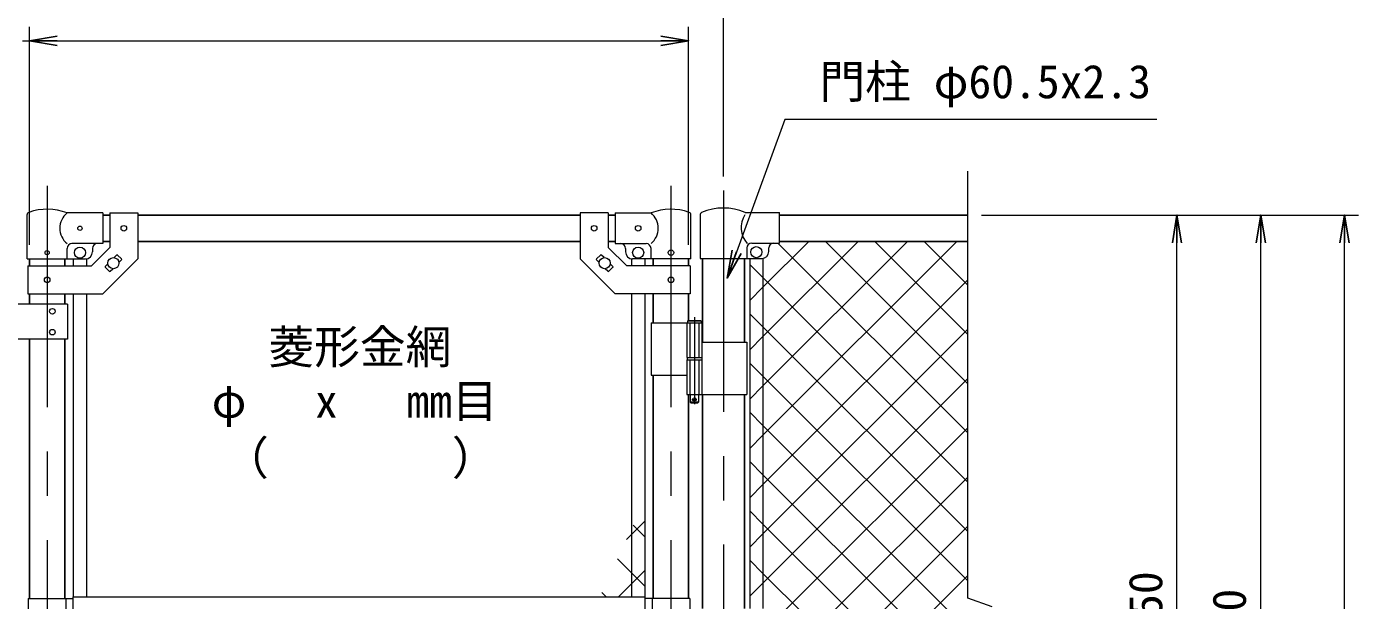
# Model space of a CAD drawing. Units: millimetres, scale not verified. Extents: x -4200 to 4200, y -2970 to 2970.
# Drawn here: x 1243 to 3152, y 109 to 932 of the extents above; entities that cross this region are included whole.
import ezdxf
from ezdxf.enums import TextEntityAlignment as Align

# ---------------------------------------------------------------- set-up
doc = ezdxf.new("R2010")
doc.units = ezdxf.units.MM
doc.header["$LTSCALE"] = 10
doc.linetypes.add('DASHED', pattern=[7.5, 6, -1.5])
doc.linetypes.add('USER1', pattern=[50.8, 31.75, -6.35, 6.35, -6.35])
for name, color, linetype, lineweight in [('0-1_D-BMK', 2, 'USER1', 13), ('0-2_D-STR1', 1, 'Continuous', 25), ('0-3_D-STR3', 3, 'Continuous', 13), ('0-7_D-STR-DIM', 7, 'Continuous', 13), ('0-A_D-STR-TXT', 7, 'Continuous', 13), ('0-B_D-STR2', 7, 'Continuous', 13)]:
    doc.layers.add(name, color=color, linetype=linetype, lineweight=lineweight)
doc.layers.add('0-8_0', color=7, linetype='Continuous')
doc.styles.add('ＭＳ ゴシック', font='')
doc.styles.get('ＭＳ ゴシック').set_extended_font_data('MS Gothic')

# ---------------------------------------------------------------- blocks, each defined once
blk = doc.blocks.new('_Open')
at = {"layer": '0-8_0'}
blk.add_line((-10, 1.667), (0, 0), dxfattribs=at)
blk.add_lwpolyline([(-10, -1.667), (0, 0), (-10, 0)], dxfattribs=at)

msp = doc.modelspace()

# ---------------------------------------------------------------- linework, layer by layer
at = {"layer": '0-1_D-BMK'}
for p, q in [((1272.39, 703.1), (1272.39, -535.29)), ((2166.59, 703.1), (2166.59, -535.29)), ((2241.99, 696.61), (2241.99, -799.21)), ((2200.15, 514.79), (2200.15, 389.9)), ((2196.52, 396.87), (2203.78, 396.87))]:
    msp.add_line(p, q, dxfattribs=at)
at = {"layer": '0-2_D-STR1'}
for p, q in [((1362.39, 661.37), (1352.39, 661.37)), ((2036.59, 661.37), (1402.39, 661.37)), ((2086.59, 661.37), (2076.59, 661.37)), ((2321.99, 661.37), (2591.99, 661.37)), ((1362.39, 623.37), (1352.39, 623.37)), ((2036.59, 623.37), (1402.39, 623.37)), ((2086.59, 623.37), (2076.59, 623.37)), ((2321.99, 623.37), (2591.99, 623.37)), ((1246.99, 598.37), (1246.99, 588.32)), ((1297.79, 598.37), (1297.79, 588.32)), ((2141.19, 598.37), (2141.19, 588.32)), ((2191.99, 598.37), (2191.99, 588.32)), ((2211.74, 599.07), (2211.74, 478.87)), ((2272.24, 599.07), (2272.24, 478.87)), ((1246.99, 548.32), (1246.99, 533.32)), ((1297.79, 548.32), (1297.79, 533.32)), ((2141.19, 548.32), (2141.19, 506.87)), ((2191.99, 548.32), (2191.99, 509.87)), ((1246.99, 483.32), (1246.99, 111.37)), ((1297.79, 483.32), (1297.79, 111.37)), ((2141.19, 431.87), (2141.19, 111.37)), ((2191.99, 403.87), (2191.99, 111.37)), ((2211.74, 403.87), (2211.74, 96.87)), ((2272.24, 403.87), (2272.24, 96.87))]:
    msp.add_line(p, q, dxfattribs=at)
at = {"layer": '0-3_D-STR3'}
for p, q in [((1243.84, 598.37), (1243.84, 662.06)), ((1352.39, 664.37), (1300.94, 664.37)), ((1352.39, 664.37), (1352.39, 620.37)), ((1362.39, 664.57), (1362.39, 614.89)), ((1362.39, 664.57), (1402.39, 664.57)), ((1402.39, 664.57), (1402.39, 598.32)), ((2036.59, 664.57), (2036.59, 598.32)), ((2076.59, 664.57), (2036.59, 664.57)), ((2076.59, 664.57), (2076.59, 614.89)), ((2086.59, 664.37), (2138.04, 664.37)), ((2086.59, 664.37), (2086.59, 620.37)), ((2195.14, 598.37), (2195.14, 662.06)), ((2208.59, 661.92), (2208.59, 599.07)), ((2273.12, 665.07), (2321.99, 665.07)), ((2321.99, 621.07), (2321.99, 665.07)), ((1300.94, 598.37), (1300.94, 613.37)), ((1352.39, 620.37), (1307.94, 620.37)), ((1335.82, 588.32), (1362.39, 614.89)), ((1337.39, 613.37), (1337.39, 608.37)), ((2103.16, 588.32), (2076.59, 614.89)), ((2086.59, 620.37), (2131.04, 620.37)), ((2101.59, 613.37), (2101.59, 608.37)), ((2138.04, 598.37), (2138.04, 613.37)), ((2275.39, 614.07), (2275.39, 599.07)), ((2282.39, 621.07), (2321.99, 621.07)), ((2306.99, 609.07), (2306.99, 614.07)), ((1243.84, 598.37), (1300.94, 598.37)), ((1300.94, 598.37), (1327.39, 598.37)), ((1309.89, 598.37), (1309.89, 588.32)), ((1328.89, 598.37), (1328.89, 588.32)), ((1368.27, 600.27), (1371.99, 603.98)), ((1373.4, 603.98), (1379.06, 598.33)), ((1375.34, 593.2), (1379.06, 596.91)), ((2065.58, 603.98), (2059.92, 598.33)), ((2063.64, 593.2), (2059.92, 596.91)), ((2070.71, 600.27), (2066.99, 603.98)), ((2110.09, 598.37), (2110.09, 588.32)), ((2138.04, 598.37), (2111.59, 598.37)), ((2129.09, 598.37), (2129.09, 588.32)), ((2195.14, 598.37), (2138.04, 598.37)), ((2208.59, 599.07), (2296.99, 599.07)), ((2279.49, 599.07), (2279.49, 96.87)), ((2298.49, 599.07), (2298.49, 96.87)), ((1244.69, 588.32), (1335.82, 588.32)), ((1244.69, 588.32), (1244.69, 548.32)), ((1355.72, 587.72), (1359.44, 591.44)), ((1355.72, 586.31), (1361.38, 580.65)), ((1362.79, 580.65), (1366.51, 584.37)), ((2076.19, 580.65), (2072.47, 584.37)), ((2083.26, 586.31), (2077.6, 580.65)), ((2083.26, 587.72), (2079.54, 591.44)), ((2194.29, 588.32), (2103.16, 588.32)), ((2194.29, 588.32), (2194.29, 548.32)), ((1309.89, 548.32), (1309.89, 113.87)), ((1328.89, 548.32), (1328.89, 113.87)), ((2110.09, 548.32), (2110.09, 113.87)), ((2129.09, 548.32), (2129.09, 113.87)), ((1301.39, 533.32), (1181.39, 533.32)), ((1301.39, 533.32), (1301.39, 483.32)), ((2138.04, 506.87), (2138.04, 431.87)), ((2138.04, 506.87), (2210.95, 506.87)), ((2189.35, 506.87), (2189.35, 456.87)), ((2210.15, 508.87), (2190.15, 508.87)), ((2191.15, 509.87), (2209.15, 509.87)), ((2210.15, 508.87), (2209.15, 509.87)), ((2210.15, 508.87), (2210.15, 506.87)), ((2210.95, 506.87), (2210.95, 456.87)), ((1301.39, 483.32), (1181.39, 483.32)), ((2210.95, 478.87), (2275.29, 478.87)), ((2275.29, 478.87), (2275.29, 403.87)), ((2189.35, 456.87), (2210.95, 456.87)), ((2189.35, 453.87), (2210.95, 453.87)), ((2189.35, 453.87), (2189.35, 403.87)), ((2189.65, 456.87), (2189.65, 453.87)), ((2189.65, 453.87), (2210.65, 453.87)), ((2210.65, 456.87), (2210.65, 453.87)), ((2210.95, 453.87), (2210.95, 403.87)), ((2138.04, 431.87), (2189.24, 431.87)), ((2189.35, 403.87), (2275.29, 403.87)), ((2194.15, 403.87), (2194.15, 392.87)), ((2195.15, 391.87), (2194.15, 392.87)), ((2195.15, 391.87), (2205.15, 391.87)), ((2205.15, 391.87), (2206.15, 392.87)), ((1245.39, 111.37), (1245.39, 92.87)), ((1245.39, 111.37), (1309.49, 111.37)), ((1299.39, 111.37), (1299.39, 92.87)), ((1309.49, 113.87), (2129.49, 113.87)), ((1309.49, 92.87), (1309.49, 113.87)), ((2129.49, 58.87), (2129.49, 113.87)), ((2193.59, 111.37), (2129.49, 111.37)), ((2139.59, 111.37), (2139.59, 61.37)), ((2193.59, 111.37), (2193.59, 61.37))]:
    msp.add_line(p, q, dxfattribs=at)
at = {"layer": '0-3_D-STR3', "linetype": 'DASHED'}
for p, q in [((2193.85, 506.87), (2193.85, 456.87)), ((2206.45, 506.87), (2206.45, 456.87)), ((2193.85, 453.87), (2193.85, 403.87)), ((2206.45, 453.87), (2206.45, 403.87))]:
    msp.add_line(p, q, dxfattribs=at)
at = {"layer": '0-3_D-STR3'}
for points in [[(1244.69, 548.32), (1352.39, 548.32), (1402.39, 598.32)], [(2194.29, 548.32), (2086.59, 548.32), (2036.59, 598.32)], [(2191.15, 509.87), (2190.15, 508.87), (2190.15, 506.87)], [(2206.15, 403.87), (2206.15, 392.87), (2194.15, 392.87)]]:
    msp.add_lwpolyline(points, dxfattribs=at)
for centre, radius in [((1319.39, 642.37), 3), ((1382.39, 642.32), 4), ((2056.59, 642.32), 4), ((2119.59, 642.37), 4), ((1319.39, 607.37), 8), ((2119.59, 607.37), 8), ((2166.59, 607.37), 4), ((2288.99, 608.07), 8), ((1272.39, 607.37), 3), ((1367.39, 592.32), 8), ((2071.59, 592.32), 8), ((1272.39, 568.32), 4), ((2166.59, 568.32), 4), ((1279.9, 523.32), 4), ((1279.9, 493.32), 4), ((2200.15, 396.87), 2.5)]:
    msp.add_circle(centre, radius, dxfattribs=at)
for centre, radius, start, end in [((1272.39, 589.64), 80, 69.0916, 109.22051), ((2166.59, 589.64), 80, 70.77949, 110.9084), ((2241.99, 591.37), 80, 67.09875, 113.10629), ((1247.14, 662.06), 3.3, 109.22051, 180), ((1319.14, 642.37), 28.55, 129.59418, 230.40582), ((2119.84, 642.37), 28.55, 309.59418, 50.40582), ((2191.84, 662.06), 3.3, 0, 70.77949), ((2211.89, 661.92), 3.3, 113.10629, 180), ((2300.52, 643.12), 33.4, 146.35914, 222.2959), ((1307.94, 613.37), 7, 90, 180), ((1344.39, 613.37), 7, 90, 180), ((2094.59, 613.37), 7, 0, 90), ((2131.04, 613.37), 7, 0, 90), ((2282.39, 614.07), 7, 90, 180), ((2313.99, 614.07), 7, 90, 180), ((1327.39, 608.37), 10, 270, 0), ((1372.69, 603.28), 1, 45, 135), ((1378.35, 597.62), 1, 315, 45), ((2060.63, 597.62), 1, 135, 225), ((2066.29, 603.28), 1, 45, 135), ((2111.59, 608.37), 10, 180, 270), ((2296.99, 609.07), 10, 270, 0), ((1356.43, 587.01), 1, 135, 225), ((1362.09, 581.36), 1, 225, 315), ((2076.89, 581.36), 1, 225, 315), ((2082.55, 587.01), 1, 315, 45)]:
    msp.add_arc(centre, radius, start, end, dxfattribs=at)
at = {"layer": '0-7_D-STR-DIM'}
for p, q in [((2241.99, 716.61), (2241.99, 1051.37)), ((1246.99, 618.37), (1246.99, 931.37)), ((1246.99, 618.37), (1246.99, 931.37)), ((2191.99, 618.37), (2191.99, 931.37)), ((1236.99, 911.37), (1246.99, 911.37)), ((1286.99, 911.37), (2151.99, 911.37)), ((1286.99, 911.37), (1326.99, 911.37)), ((2591.99, 112.02), (2591.99, 724.37)), ((2611.99, 661.37), (2911.99, 661.37)), ((2611.99, 661.37), (3031.99, 661.37)), ((2611.99, 661.37), (3151.99, 661.37)), ((2891.99, -448.63), (2891.99, 621.37)), ((3011.99, -498.63), (3011.99, 621.37)), ((3131.99, -748.63), (3131.99, 621.37)), ((2627.23, 99.19), (2591.99, 112.02))]:
    msp.add_line(p, q, dxfattribs=at)
at = {"layer": '0-A_D-STR-TXT'}
msp.add_lwpolyline([(2862.89, 798.46), (2329.73, 798.46), (2247.8, 572.73)], dxfattribs=at)
at = {"layer": '0-B_D-STR2'}
for p, q in [((2298.49, 557.73), (2364.12, 623.37)), ((2298.49, 487.02), (2434.84, 623.37)), ((2298.49, 416.31), (2505.55, 623.37)), ((2298.49, 345.6), (2576.26, 623.37)), ((2591.99, 348.73), (2319.65, 621.07)), ((2591.99, 419.44), (2388.06, 623.37)), ((2591.99, 490.15), (2458.77, 623.37)), ((2591.99, 560.86), (2529.48, 623.37)), ((2298.49, 571.52), (2279.49, 590.52)), ((2279.49, 538.73), (2298.49, 557.73)), ((2591.99, 278.02), (2298.49, 571.52)), ((2298.49, 274.89), (2591.99, 568.39)), ((2298.49, 500.81), (2279.49, 519.81)), ((2591.99, 207.31), (2298.49, 500.81)), ((2298.49, 204.18), (2591.99, 497.68)), ((2279.49, 468.02), (2298.49, 487.02)), ((2298.49, 430.09), (2279.49, 449.09)), ((2591.99, 136.59), (2298.49, 430.09)), ((2298.49, 133.47), (2591.99, 426.97)), ((2279.49, 397.31), (2298.49, 416.31)), ((2279.49, 326.6), (2298.49, 345.6)), ((2323.99, 88.26), (2591.99, 356.26)), ((2298.49, 288.67), (2279.49, 307.67)), ((2500.8, 86.37), (2298.49, 288.67)), ((2279.49, 255.89), (2298.49, 274.89)), ((2392.81, 86.37), (2591.99, 285.55)), ((2298.49, 217.96), (2279.49, 236.96)), ((2129.09, 199.85), (2112.42, 216.53)), ((2430.09, 86.37), (2298.49, 217.96)), ((2463.52, 86.37), (2591.99, 214.84)), ((2279.49, 185.18), (2298.49, 204.18)), ((2298.49, 147.25), (2279.49, 166.25)), ((2359.38, 86.37), (2298.49, 147.25)), ((2534.23, 86.37), (2591.99, 144.13)), ((2073.65, 113.87), (2067.44, 120.08)), ((2279.49, 114.47), (2298.49, 133.47))]:
    msp.add_line(p, q, dxfattribs=at)
for points in [[(2576.97, 80.9), (2571.51, 86.37), (2298.49, 359.38), (2279.49, 378.38)], [(2102.88, 196.09), (2110.09, 203.29), (2129.09, 222.29)], [(2129.09, 129.14), (2110.09, 148.14), (2089.93, 168.3)], [(2091.38, 113.87), (2110.09, 132.58), (2129.09, 151.58)]]:
    msp.add_lwpolyline(points, dxfattribs=at)

# ---------------------------------------------------------------- block references
at = {"layer": '0-7_D-STR-DIM', "xscale": 4, "yscale": 4}
for p, rotation in [((1246.99, 911.37), 180), ((1246.99, 911.37), 180), ((2891.99, 661.37), 90), ((3011.99, 661.37), 90), ((3131.99, 661.37), 90)]:
    msp.add_blockref('_Open', p, dxfattribs=dict(at, rotation=rotation))
msp.add_blockref('_Open', (2191.99, 911.37), dxfattribs=at)
at = {"layer": '0-A_D-STR-TXT', "xscale": 4, "yscale": 4, "rotation": 250.05227}
msp.add_blockref('_Open', (2247.12, 570.85), dxfattribs=at)

# ---------------------------------------------------------------- texts
at = {"layer": '0-7_D-STR-DIM', "style": 'ＭＳ ゴシック'}
for s, p in [('1150', (2885.24, 19.47)), ('1200', (3005.24, -5.53))]:
    msp.add_text(s, height=48.09, rotation=90, dxfattribs=at).set_placement(p, align=Align.BOTTOM_LEFT)
at = {"layer": '0-A_D-STR-TXT', "style": 'ＭＳ ゴシック'}
for s, p in [('門柱 φ60.5x2.3', (2379.38, 814.35)), ('菱形金網', (1589.54, 433.77)), ('φ\u3000 x\u3000 mm目', (1508.32, 356.18)), ('（\u3000\u3000\u3000\u3000）', (1524.57, 274.53))]:
    msp.add_text(s, height=48.09, dxfattribs=at).set_placement(p, align=Align.BOTTOM_LEFT)

doc.saveas('drawing.dxf')
